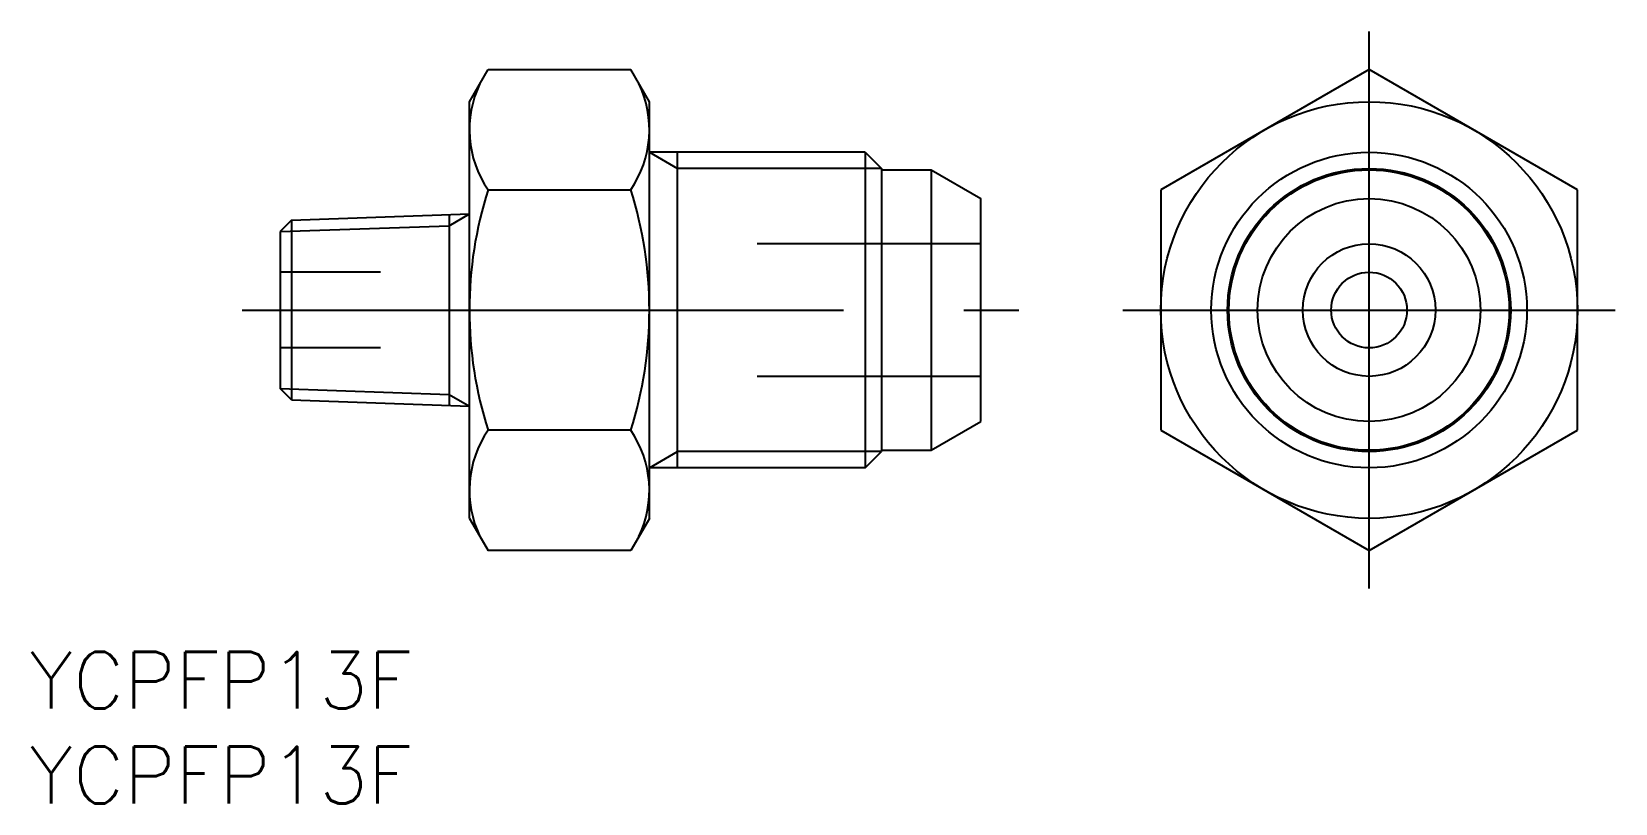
# Model space of a CAD drawing. Extents: x -70.6 to 13, y -26 to 14.7.
import ezdxf

# ---------------------------------------------------------------- set-up
doc = ezdxf.new("R2010")
doc.units = 0
doc.linetypes.add('CENTER', pattern=[50.8, 31.75, -6.35, 6.35, -6.35])
doc.linetypes.add('DASHED', pattern=[19.05, 12.7, -6.35])
doc.layers.get('0').update_dxf_attribs({"linetype": 'CONTINUOUS'})
doc.layers.add('CENTER', color=1, linetype='CENTER')
doc.styles.get("Standard").update_dxf_attribs({"font": 'txt.shx', "height": 3, "bigfont": 'bigfont.shx'})

msp = doc.modelspace()

# ---------------------------------------------------------------- linework, layer by layer
at = {"color": 7, "linetype": 'CONTINUOUS'}
for p, q in [((-47.5, 11), (-46.518, 12.702)), ((-46.518, 12.702), (-38.982, 12.702)), ((-38, 11), (-38.982, 12.702)), ((0, 12.702), (-11, 6.351)), ((11, 6.351), (0, 12.702)), ((-47.5, -11), (-47.5, 11)), ((-38, -11), (-38, 11)), ((-26.606, 8.331), (-38, 8.331)), ((-36.517, -8.331), (-36.517, 8.331)), ((-26.606, 8.331), (-26.606, -8.331)), ((-26.606, 8.331), (-25.75, 7.475)), ((-25.75, 7.475), (-25.75, -7.475)), ((-25.75, 7.4), (-23.125, 7.4)), ((-23.125, 7.4), (-23.125, -7.4)), ((-23.125, 7.4), (-20.5, 5.885)), ((-46.518, 6.351), (-38.982, 6.351)), ((-20.5, -5.885), (-20.5, 5.885)), ((-11, 6.351), (-11, -6.351)), ((11, -6.351), (11, 6.351)), ((-56.898, 4.746), (-47.5, 5.075)), ((-48.571, 5.037), (-48.571, -5.037)), ((-56.898, 4.746), (-57.5, 4.144)), ((-56.898, 4.746), (-56.898, -4.746)), ((-57.5, 4.144), (-57.5, -4.144)), ((-56.898, -4.746), (-57.5, -4.144)), ((-56.898, -4.746), (-47.5, -5.075)), ((-38.982, -6.351), (-46.518, -6.351)), ((-23.125, -7.4), (-20.5, -5.885)), ((-11, -6.351), (0, -12.702)), ((0, -12.702), (11, -6.351)), ((-26.606, -8.331), (-25.75, -7.475)), ((-25.75, -7.4), (-23.125, -7.4)), ((-26.606, -8.331), (-38, -8.331)), ((-47.5, -11), (-46.518, -12.702)), ((-38, -11), (-38.982, -12.702)), ((-38.982, -12.702), (-46.518, -12.702))]:
    msp.add_line(p, q, dxfattribs=at)
at = {"color": 3, "linetype": 'CONTINUOUS'}
for p, q in [((-38, 8.331), (-36.517, 7.475)), ((-25.75, 7.475), (-36.517, 7.475)), ((-48.571, 4.456), (-47.5, 5.075)), ((-57.5, 4.144), (-48.571, 4.456)), ((-57.5, -4.144), (-48.571, -4.456)), ((-48.571, -4.456), (-47.5, -5.075)), ((-38, -8.331), (-36.517, -7.475)), ((-25.75, -7.475), (-36.517, -7.475))]:
    msp.add_line(p, q, dxfattribs=at)
at = {"color": 3, "linetype": 'DASHED'}
for p, q in [((-20.5, 3.5), (-32.303, 3.5)), ((-52.199, 2), (-57.5, 2)), ((-52.199, -2), (-57.5, -2)), ((-20.5, -3.5), (-32.303, -3.5))]:
    msp.add_line(p, q, dxfattribs=at)
at = {"color": 7, "linetype": 'CONTINUOUS'}
for radius in [11, 8.331, 7.4, 5.885, 3.5, 2]:
    msp.add_circle((0, 0), radius, dxfattribs=at)
at = {"color": 3, "linetype": 'CONTINUOUS'}
msp.add_circle((0, 0), 7.475, dxfattribs=at)
at = {"color": 7, "linetype": 'CONTINUOUS'}
for centre, radius, start, end in [((-41.877, 9.526), 5.623, 154.38425, 214.38425), ((-43.623, 9.526), 5.623, 325.61575, 25.61575), ((-26.482, 0), 21.018, 162.41205, 197.58795), ((-59.018, 0), 21.018, 342.41205, 17.58795), ((-41.877, -9.526), 5.623, 145.61575, 205.61575), ((-43.623, -9.526), 5.623, 334.38425, 34.38425)]:
    msp.add_arc(centre, radius, start, end, dxfattribs=at)
at = {"layer": 'CENTER', "color": 1, "linetype": 'CENTER'}
for p, q in [((0, -14.702), (0, 14.702)), ((-59.5, 0), (-18.5, 0)), ((-13, 0), (13, 0))]:
    msp.add_line(p, q, dxfattribs=at)

# ---------------------------------------------------------------- texts
at = {"color": 7, "linetype": 'CONTINUOUS'}
for p in [(-70.74, -21.049), (-70.74, -26.049)]:
    msp.add_text('YCPFP13F', height=3, dxfattribs=at).set_placement(p)

doc.saveas('drawing.dxf')
